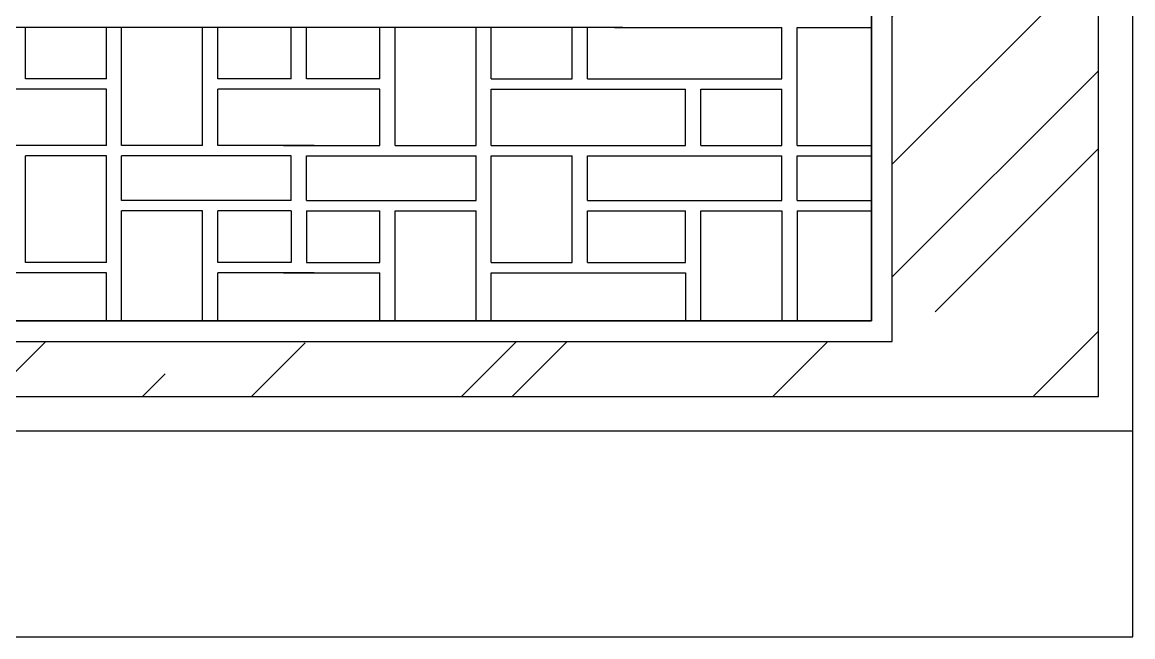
# Model space of a CAD drawing. Extents: x -747 to 1683, y 3278 to 5498.
# Drawn here: x 67 to 1683, y 3278 to 4173 of the extents above; entities that cross this region are included whole.
import ezdxf

# ---------------------------------------------------------------- set-up
doc = ezdxf.new("R2010")
doc.units = 0
doc.header["$MEASUREMENT"] = 0
for name, color, linetype in [('2', 2, 'CONTINUOUS'), ('3', 3, 'CONTINUOUS'), ('4', 4, 'CONTINUOUS'), ('7', 7, 'CONTINUOUS'), ('BH', 3, 'CONTINUOUS')]:
    doc.layers.add(name, color=color, linetype=linetype)

msp = doc.modelspace()

# ---------------------------------------------------------------- hatches: boundary and pattern name
at = {"layer": 'BH'}
h = msp.add_hatch(dxfattribs=at)
h.set_pattern_fill('AR-RROOF', color=256, scale=400, angle=45, style=0)
h.set_pattern_definition([(45, (36.64, 130.4), (339.41, 905.097), [6000, -800, 2000, -400]), (45, (271.4, 648), (-659.024, 93.34), [1200, -132, 2400, -300]), (45, (-62.35, 512.25), (1281.277, 1660.287), [3200, -560, 1600, -400])])
h.paths.add_polyline_path([(-697.5, 3628.4), (1632.5, 3628.4), (1632.5, 5448.4), (-697.5, 5448.4)])
h.paths.add_polyline_path([(-397.5, 3708.4), (1332.5, 3708.4), (1332.5, 5368.4), (-397.5, 5368.4)], flags=16)

# ---------------------------------------------------------------- linework, layer by layer
at = {"layer": '2', "linetype": 'CONTINUOUS'}
msp.add_line((-747.5, 3278.4), (1682.5, 3278.4), dxfattribs=at)
at = {"layer": '3', "color": 3, "linetype": 'CONTINUOUS'}
msp.add_line((1302.5, 5338.4), (1302.5, 3738.4), dxfattribs=at)
at = {"layer": '3', "linetype": 'CONTINUOUS'}
for p, q in [((940.9, 4165.4), (-232.8, 4165.4)), ((940.9, 4165.4), (-232.8, 4165.4)), ((72, 4090.4), (72, 4165.4)), ((189.8, 4090.4), (189.8, 4165.4)), ((211.9, 3993.4), (211.9, 4165.4)), ((329.7, 3993.4), (329.7, 4165.4)), ((351.8, 4090.4), (351.8, 4165.4)), ((458.6, 4090.4), (458.6, 4165.4)), ((480.7, 4090.4), (480.7, 4165.4)), ((587.5, 4090.4), (587.5, 4165.4)), ((609.5, 3993.4), (609.5, 4165.4)), ((727.4, 3993.4), (727.4, 4165.4)), ((749.5, 4090.4), (749.5, 4165.4)), ((867.3, 4090.4), (867.3, 4165.4)), ((889.4, 4090.4), (889.4, 4165.4)), ((928.5, 4165.4), (1172.1, 4165.4)), ((1172.1, 4090.4), (1172.1, 4165.4)), ((1194.2, 3993.4), (1194.2, 4165.4)), ((1194.2, 4165.4), (1302.5, 4165.4)), ((189.8, 4090.4), (72, 4090.4)), ((458.6, 4090.4), (351.8, 4090.4)), ((587.5, 4090.4), (480.7, 4090.4)), ((749.5, 4090.4), (867.3, 4090.4)), ((889.4, 4090.4), (1172.1, 4090.4)), ((189.8, 4075.4), (-92.9, 4075.4)), ((189.8, 3993.4), (189.8, 4075.4)), ((587.5, 4075.4), (351.8, 4075.4)), ((351.8, 3993.4), (351.8, 4075.4)), ((587.5, 3993.4), (587.5, 4075.4)), ((749.5, 3993.4), (749.5, 4075.4)), ((749.5, 4075.4), (1032.2, 4075.4)), ((1032.2, 3993.4), (1032.2, 4075.4)), ((1054.3, 4075.4), (1172.1, 4075.4)), ((1054.3, 3993.4), (1054.3, 4075.4)), ((1172.1, 3993.4), (1172.1, 4075.4)), ((72, 3993.4), (-92.9, 3993.4)), ((189.8, 3993.4), (72, 3993.4)), ((329.7, 3993.4), (211.9, 3993.4)), ((491.7, 3993.4), (351.8, 3993.4)), ((447.5, 3993.4), (587.5, 3993.4)), ((609.5, 3993.4), (727.4, 3993.4)), ((749.5, 3993.4), (867.3, 3993.4)), ((867.3, 3993.4), (1032.2, 3993.4)), ((1054.3, 3993.4), (1172.1, 3993.4)), ((1194.2, 3993.4), (1302.5, 3993.4)), ((72, 3823.4), (72, 3978.4)), ((189.8, 3978.4), (72, 3978.4)), ((189.8, 3823.4), (189.8, 3978.4)), ((458.6, 3978.4), (211.9, 3978.4)), ((211.9, 3913.4), (211.9, 3978.4)), ((458.6, 3913.4), (458.6, 3978.4)), ((480.7, 3978.4), (727.4, 3978.4)), ((480.7, 3913.4), (480.7, 3978.4)), ((727.4, 3913.4), (727.4, 3978.4)), ((749.5, 3823.4), (749.5, 3978.4)), ((749.5, 3978.4), (867.3, 3978.4)), ((867.3, 3823.4), (867.3, 3978.4)), ((889.4, 3978.4), (1172.1, 3978.4)), ((889.4, 3913.4), (889.4, 3978.4)), ((1172.1, 3913.4), (1172.1, 3978.4)), ((1194.2, 3978.4), (1302.5, 3978.4)), ((1194.2, 3913.4), (1194.2, 3978.4)), ((458.6, 3913.4), (211.9, 3913.4)), ((480.7, 3913.4), (727.4, 3913.4)), ((889.4, 3913.4), (1172.1, 3913.4)), ((1194.2, 3913.4), (1302.5, 3913.4)), ((211.9, 3738.4), (211.9, 3898.4)), ((329.7, 3898.4), (211.9, 3898.4)), ((329.7, 3823.4), (329.7, 3898.4)), ((458.6, 3898.4), (351.8, 3898.4)), ((351.8, 3823.4), (351.8, 3898.4)), ((458.6, 3898.4), (458.6, 3823.4)), ((480.7, 3898.4), (587.5, 3898.4)), ((480.7, 3898.4), (480.7, 3823.4)), ((587.5, 3823.4), (587.5, 3898.4)), ((609.5, 3823.4), (609.5, 3898.4)), ((609.5, 3898.4), (727.4, 3898.4)), ((727.4, 3738.4), (727.4, 3898.4)), ((889.4, 3898.4), (1032.2, 3898.4)), ((889.4, 3823.4), (889.4, 3898.4)), ((1032.2, 3823.4), (1032.2, 3898.4)), ((1054.3, 3898.4), (1172.1, 3898.4)), ((1054.3, 3738.4), (1054.3, 3898.4)), ((1172.1, 3898.4), (1172.1, 3738.4)), ((1194.2, 3898.4), (1194.2, 3738.4)), ((1194.2, 3898.4), (1302.5, 3898.4)), ((189.8, 3823.4), (72, 3823.4)), ((329.7, 3738.4), (329.7, 3823.4)), ((458.6, 3823.4), (351.8, 3823.4)), ((480.7, 3823.4), (587.5, 3823.4)), ((609.5, 3738.4), (609.5, 3823.4)), ((749.5, 3823.4), (867.3, 3823.4)), ((889.4, 3823.4), (1032.2, 3823.4)), ((189.8, 3808.4), (-92.9, 3808.4)), ((189.8, 3738.4), (189.8, 3808.4)), ((491.7, 3808.4), (351.8, 3808.4)), ((351.8, 3738.4), (351.8, 3808.4)), ((447.5, 3808.4), (587.5, 3808.4)), ((587.5, 3738.4), (587.5, 3808.4)), ((749.5, 3808.4), (1032.2, 3808.4)), ((749.5, 3738.4), (749.5, 3808.4)), ((1032.2, 3808.4), (1032.2, 3738.4))]:
    msp.add_line(p, q, dxfattribs=at)
at = {"layer": '4'}
msp.add_line((1682.5, 3278.4), (1682.5, 5498.4), dxfattribs=at)
at = {"layer": '7', "linetype": 'CONTINUOUS'}
for p, q in [((1302.5, 5338.4), (1302.5, 3738.4)), ((1302.5, 3738.4), (-367.5, 3738.4))]:
    msp.add_line(p, q, dxfattribs=at)
at = {"layer": '7'}
msp.add_line((-747.5, 3578.4), (1682.5, 3578.4), dxfattribs=at)
for points in [[(-697.5, 3628.4), (1632.5, 3628.4), (1632.5, 5448.4), (-697.5, 5448.4)], [(-397.5, 3708.4), (1332.5, 3708.4), (1332.5, 5368.4), (-397.5, 5368.4)], [(-367.5, 3738.4), (1302.5, 3738.4), (1302.5, 5338.4), (-367.5, 5338.4)]]:
    msp.add_lwpolyline(points, close=True, dxfattribs=at)

doc.saveas('drawing.dxf')
